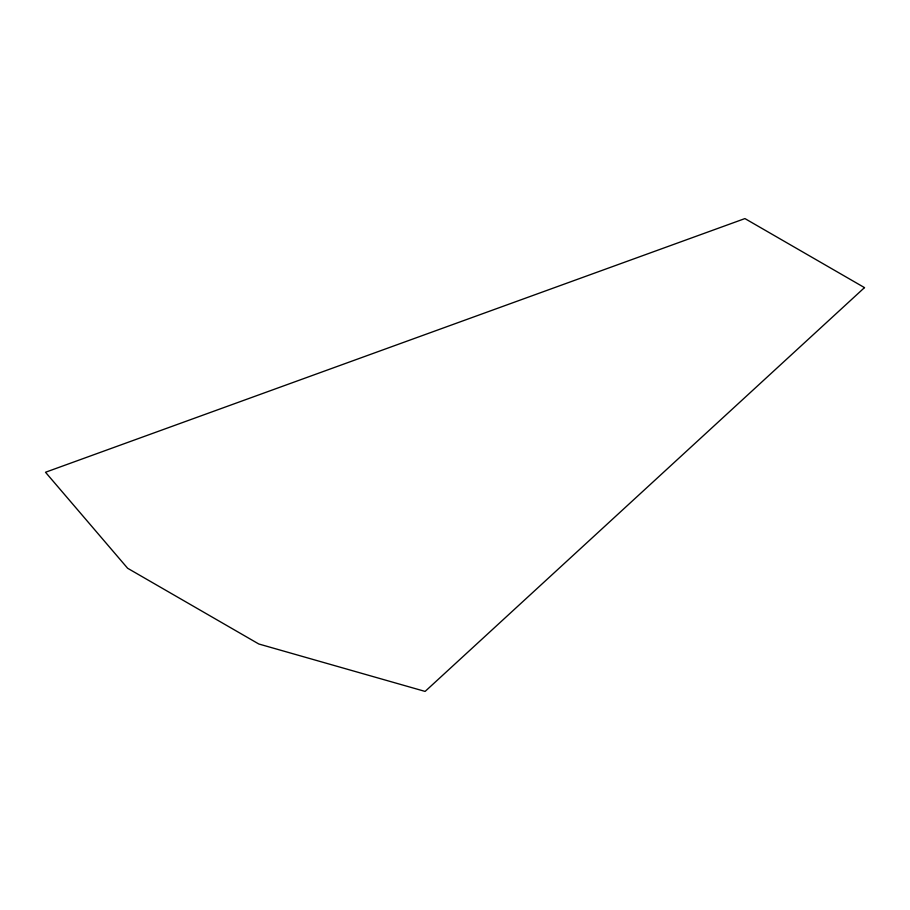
<?xml version="1.0" encoding="UTF-8"?>
<svg xmlns="http://www.w3.org/2000/svg" width="910" height="910" viewBox="0 0 910 910"><rect width="100%" height="100%" fill="white"/><g stroke="black" fill="none" stroke-linecap="round" stroke-linejoin="round"><path stroke-width="1.36" d="M864.5 287.617L425.107 691.418L258.804 643.996L127.639 568.272L45.5 472.256L744.926 218.582L864.5 287.617"/></g></svg>
